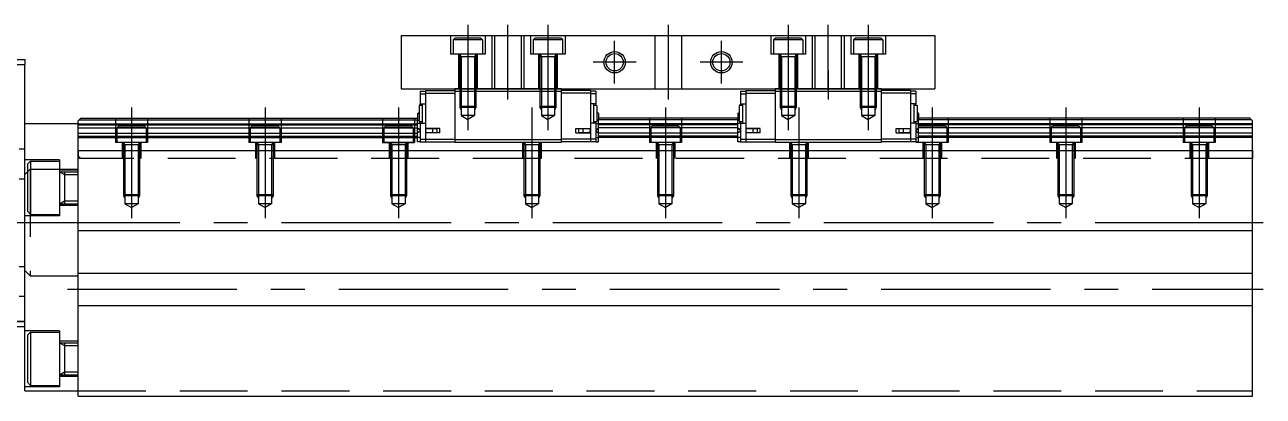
# Model space of a CAD drawing. Extents: x -94 to 490, y -68 to 222.
# Drawn here: x 257.9 to 489.9, y -32.5 to 37 of the extents above; entities that cross this region are included whole.
import ezdxf

# ---------------------------------------------------------------- set-up
doc = ezdxf.new("R2010")
doc.units = 0
doc.linetypes.add('CENTER', pattern=[50.8, 31.75, -6.35, 6.35, -6.35])
doc.linetypes.add('DASHED', pattern=[19.05, 12.7, -6.35])
doc.layers.get('0').update_dxf_attribs({"linetype": 'CONTINUOUS'})
doc.layers.add('CENTER', color=1, linetype='CONTINUOUS')

msp = doc.modelspace()

# ---------------------------------------------------------------- linework, layer by layer
at = {"color": 7, "linetype": 'CONTINUOUS'}
for p, q in [((328.38, 35), (428.38, 35)), ((328.38, 35), (328.38, 25)), ((428.38, 35), (428.38, 25)), ((237.38, 30.5), (257.88, 30.5)), ((257.88, 30.5), (257.88, 29.5)), ((257.88, 29.5), (237.38, 29.5)), ((257.88, -19.5), (257.88, 29.5)), ((328.38, 25), (428.38, 25)), ((331.93, 24.6), (331.93, 24.1)), ((331.93, 24.6), (332.93, 24.6)), ((331.93, 24.1), (332.93, 24.1)), ((331.93, 24.1), (331.93, 22.2)), ((332.93, 24.7), (332.93, 24.2)), ((332.93, 24.7), (338.43, 24.7)), ((332.93, 24.2), (338.43, 24.2)), ((332.93, 24.2), (332.93, 17.6)), ((338.43, 25), (338.43, 15.5)), ((358.33, 25), (338.43, 25)), ((358.33, 24.5), (338.43, 24.5)), ((358.33, 25), (358.33, 24.5)), ((363.83, 24.7), (358.33, 24.7)), ((358.33, 24.5), (358.33, 15.5)), ((363.83, 24.2), (358.33, 24.2)), ((363.83, 24.7), (363.83, 24.2)), ((364.83, 24.6), (363.83, 24.6)), ((363.83, 24.2), (363.83, 17.6)), ((364.83, 24.1), (363.83, 24.1)), ((364.83, 24.6), (364.83, 24.1)), ((364.83, 24.1), (364.83, 22.2)), ((391.93, 24.6), (391.93, 24.1)), ((391.93, 24.6), (392.93, 24.6)), ((391.93, 24.1), (391.93, 22.2)), ((391.93, 24.1), (392.93, 24.1)), ((392.93, 24.7), (392.93, 24.2)), ((392.93, 24.7), (398.43, 24.7)), ((392.93, 24.2), (392.93, 17.6)), ((392.93, 24.2), (398.43, 24.2)), ((398.43, 25), (398.43, 24.5)), ((418.33, 25), (398.43, 25)), ((398.43, 24.5), (398.43, 15.5)), ((418.33, 24.5), (398.43, 24.5)), ((418.33, 25), (418.33, 24.5)), ((423.83, 24.7), (418.33, 24.7)), ((418.33, 24.5), (418.33, 15.5)), ((423.83, 24.2), (418.33, 24.2)), ((423.83, 24.7), (423.83, 24.2)), ((424.83, 24.6), (423.83, 24.6)), ((423.83, 24.2), (423.83, 17.6)), ((424.83, 24.1), (423.83, 24.1)), ((424.83, 24.6), (424.83, 24.1)), ((424.83, 24.1), (424.83, 22.2)), ((332.33, 21.9), (331.73, 21.9)), ((331.73, 21.9), (331.73, 18.9)), ((331.93, 21.9), (331.93, 22.2)), ((331.93, 22.2), (332.93, 22.2)), ((332.33, 22.2), (332.33, 18.6)), ((364.83, 22.2), (363.83, 22.2)), ((364.43, 22.2), (364.43, 18.6)), ((365.03, 21.9), (364.43, 21.9)), ((364.83, 21.9), (364.83, 22.2)), ((365.03, 21.9), (365.03, 18.9)), ((392.33, 21.9), (391.73, 21.9)), ((391.73, 21.9), (391.73, 18.9)), ((391.93, 21.9), (391.93, 22.2)), ((391.93, 22.2), (392.93, 22.2)), ((392.33, 22.2), (392.33, 18.6)), ((424.83, 22.2), (423.83, 22.2)), ((424.43, 22.2), (424.43, 18.6)), ((425.03, 21.9), (424.43, 21.9)), ((424.83, 21.9), (424.83, 22.2)), ((425.03, 21.9), (425.03, 18.9)), ((268.38, 19.5), (267.88, 19)), ((267.88, -32.5), (267.88, 19)), ((268.08, 19.2), (331.43, 19.2)), ((268.38, 19.5), (331.43, 19.5)), ((331.43, 20.43), (331.73, 20.61)), ((331.43, 20.43), (331.43, 19.13)), ((331.43, 19.13), (331.73, 19.13)), ((331.43, 18.51), (331.43, 19.13)), ((331.73, 18.9), (332.33, 18.9)), ((331.93, 18.6), (331.93, 18.9)), ((331.93, 18.6), (332.93, 18.6)), ((331.93, 18.6), (331.93, 15.6)), ((364.83, 18.6), (363.83, 18.6)), ((364.43, 18.9), (365.03, 18.9)), ((364.83, 18.6), (364.83, 18.9)), ((364.83, 18.6), (364.83, 15.6)), ((365.33, 20.43), (365.03, 20.61)), ((365.33, 19.13), (365.03, 19.13)), ((365.33, 20.43), (365.33, 19.13)), ((391.43, 19.5), (365.33, 19.5)), ((391.43, 19.2), (365.33, 19.2)), ((365.33, 18.51), (365.33, 19.13)), ((391.43, 20.43), (391.73, 20.61)), ((391.43, 20.43), (391.43, 19.13)), ((391.43, 18.51), (391.43, 19.13)), ((391.43, 19.13), (391.73, 19.13)), ((391.73, 18.9), (392.33, 18.9)), ((391.93, 18.6), (391.93, 18.9)), ((391.93, 18.6), (392.93, 18.6)), ((391.93, 18.6), (391.93, 15.6)), ((424.83, 18.6), (423.83, 18.6)), ((424.43, 18.9), (425.03, 18.9)), ((424.83, 18.6), (424.83, 18.9)), ((424.83, 18.6), (424.83, 15.6)), ((425.33, 20.43), (425.03, 20.61)), ((425.33, 19.13), (425.03, 19.13)), ((425.33, 20.43), (425.33, 19.13)), ((487.38, 19.5), (425.33, 19.5)), ((487.68, 19.2), (425.33, 19.2)), ((425.33, 18.51), (425.33, 19.13)), ((487.38, 19.5), (487.88, 19)), ((487.88, -32.5), (487.88, 19)), ((257.88, -31.5), (257.88, 18.5)), ((257.88, 18.5), (267.88, 18.5)), ((267.88, 18.5), (267.88, 18.55)), ((267.88, 18.5), (267.88, 18.55)), ((267.88, -31.5), (267.88, 18.5)), ((267.88, 18.46), (331.43, 18.46)), ((267.88, 18.25), (331.43, 18.25)), ((267.88, 17.7), (331.43, 17.7)), ((267.88, 16.7), (331.43, 16.7)), ((331.93, 18.51), (331.43, 18.51)), ((331.43, 17.64), (331.43, 18.51)), ((331.43, 17.55), (331.43, 17.64)), ((331.93, 17.38), (331.43, 17.64)), ((331.43, 16.85), (331.43, 17.55)), ((331.93, 17.29), (331.43, 17.55)), ((331.93, 17.11), (331.43, 16.85)), ((331.93, 17.02), (331.43, 16.76)), ((331.43, 16.76), (331.43, 16.85)), ((331.43, 15.89), (331.43, 16.76)), ((331.93, 17.11), (331.93, 17.11)), ((332.93, 17.6), (332.93, 16.8)), ((335.63, 17.6), (332.93, 17.6)), ((332.93, 16.8), (332.93, 15.6)), ((335.63, 16.8), (332.93, 16.8)), ((334.33, 17.55), (333.28, 17.55)), ((333.28, 16.85), (334.33, 16.85)), ((333.73, 17.55), (333.73, 17.6)), ((333.73, 16.8), (333.73, 16.85)), ((334.19, 17.55), (334.19, 17.6)), ((334.19, 16.8), (334.19, 16.85)), ((334.33, 17.2), (334.33, 17.55)), ((335.13, 17.55), (334.33, 17.55)), ((334.33, 16.85), (334.33, 17.2)), ((334.33, 16.85), (335.13, 16.85)), ((335.13, 17.2), (335.13, 17.55)), ((335.13, 16.85), (335.13, 17.2)), ((335.63, 16.8), (335.63, 17.6)), ((361.13, 16.8), (361.13, 17.6)), ((361.13, 17.6), (363.83, 17.6)), ((361.13, 16.8), (363.83, 16.8)), ((361.63, 17.55), (361.63, 17.2)), ((362.43, 17.55), (361.63, 17.55)), ((361.63, 17.2), (361.63, 16.85)), ((361.63, 16.85), (362.43, 16.85)), ((363.48, 17.55), (362.43, 17.55)), ((362.43, 17.55), (362.43, 17.2)), ((362.43, 17.2), (362.43, 16.85)), ((362.43, 16.85), (363.48, 16.85)), ((362.57, 17.55), (362.57, 17.6)), ((362.57, 16.8), (362.57, 16.85)), ((363.03, 17.55), (363.03, 17.6)), ((363.03, 16.8), (363.03, 16.85)), ((363.83, 17.6), (363.83, 16.8)), ((363.83, 16.8), (363.83, 15.6)), ((364.83, 18.51), (365.33, 18.51)), ((364.83, 17.38), (365.33, 17.64)), ((364.83, 17.29), (365.33, 17.55)), ((364.83, 17.11), (364.83, 17.11)), ((364.83, 17.11), (365.33, 16.85)), ((364.83, 17.02), (365.33, 16.76)), ((365.33, 17.64), (365.33, 18.51)), ((391.43, 18.46), (365.33, 18.46)), ((391.43, 18.25), (365.33, 18.25)), ((391.43, 17.7), (365.33, 17.7)), ((365.33, 17.55), (365.33, 17.64)), ((365.33, 16.85), (365.33, 17.55)), ((365.33, 16.76), (365.33, 16.85)), ((365.33, 15.89), (365.33, 16.76)), ((391.43, 16.7), (365.33, 16.7)), ((391.93, 18.51), (391.43, 18.51)), ((391.43, 17.64), (391.43, 18.51)), ((391.93, 17.38), (391.43, 17.64)), ((391.43, 17.55), (391.43, 17.64)), ((391.93, 17.29), (391.43, 17.55)), ((391.43, 16.85), (391.43, 17.55)), ((391.93, 17.11), (391.43, 16.85)), ((391.93, 17.02), (391.43, 16.76)), ((391.43, 16.76), (391.43, 16.85)), ((391.43, 15.89), (391.43, 16.76)), ((391.93, 17.11), (391.93, 17.11)), ((395.63, 17.6), (392.93, 17.6)), ((392.93, 17.6), (392.93, 16.8)), ((392.93, 16.8), (392.93, 15.6)), ((395.63, 16.8), (392.93, 16.8)), ((394.33, 17.55), (393.28, 17.55)), ((393.28, 16.85), (394.33, 16.85)), ((393.73, 17.55), (393.73, 17.6)), ((393.73, 16.8), (393.73, 16.85)), ((394.19, 17.55), (394.19, 17.6)), ((394.19, 16.8), (394.19, 16.85)), ((394.33, 17.2), (394.33, 17.55)), ((395.13, 17.55), (394.33, 17.55)), ((394.33, 16.85), (394.33, 17.2)), ((394.33, 16.85), (395.13, 16.85)), ((395.13, 17.2), (395.13, 17.55)), ((395.13, 16.85), (395.13, 17.2)), ((395.63, 16.8), (395.63, 17.6)), ((421.13, 17.6), (423.83, 17.6)), ((421.13, 16.8), (421.13, 17.6)), ((421.13, 16.8), (423.83, 16.8)), ((422.43, 17.55), (421.63, 17.55)), ((421.63, 17.55), (421.63, 17.2)), ((421.63, 17.2), (421.63, 16.85)), ((421.63, 16.85), (422.43, 16.85)), ((422.43, 17.55), (422.43, 17.2)), ((423.48, 17.55), (422.43, 17.55)), ((422.43, 17.2), (422.43, 16.85)), ((422.43, 16.85), (423.48, 16.85)), ((422.57, 17.55), (422.57, 17.6)), ((422.57, 16.8), (422.57, 16.85)), ((423.03, 17.55), (423.03, 17.6)), ((423.03, 16.8), (423.03, 16.85)), ((423.83, 17.6), (423.83, 16.8)), ((423.83, 16.8), (423.83, 15.6)), ((424.83, 18.51), (425.33, 18.51)), ((424.83, 17.38), (425.33, 17.64)), ((424.83, 17.29), (425.33, 17.55)), ((424.83, 17.11), (424.83, 17.11)), ((424.83, 17.11), (425.33, 16.85)), ((424.83, 17.02), (425.33, 16.76)), ((425.33, 17.64), (425.33, 18.51)), ((487.88, 18.46), (425.33, 18.46)), ((487.88, 18.25), (425.33, 18.25)), ((487.88, 17.7), (425.33, 17.7)), ((425.33, 17.55), (425.33, 17.64)), ((425.33, 16.85), (425.33, 17.55)), ((425.33, 16.76), (425.33, 16.85)), ((425.33, 15.89), (425.33, 16.76)), ((487.88, 16.7), (425.33, 16.7)), ((267.88, 16.15), (331.43, 16.15)), ((267.88, 15.94), (331.43, 15.94)), ((331.43, 15.1), (331.43, 15.89)), ((331.93, 15.89), (331.43, 15.89)), ((331.93, 15.1), (331.43, 15.1)), ((331.93, 15.6), (331.93, 15.1)), ((331.93, 15.6), (332.93, 15.6)), ((331.93, 15.1), (332.93, 15.1)), ((332.93, 15.6), (332.93, 15.1)), ((332.93, 15.6), (338.43, 15.6)), ((332.93, 15.1), (338.43, 15.1)), ((338.43, 15.5), (338.43, 15)), ((358.33, 15.5), (338.43, 15.5)), ((358.33, 15), (338.43, 15)), ((363.83, 15.6), (358.33, 15.6)), ((358.33, 15.5), (358.33, 15)), ((363.83, 15.1), (358.33, 15.1)), ((363.83, 15.6), (363.83, 15.1)), ((364.83, 15.6), (363.83, 15.6)), ((364.83, 15.1), (363.83, 15.1)), ((364.83, 15.89), (365.33, 15.89)), ((364.83, 15.6), (364.83, 15.1)), ((364.83, 15.1), (365.33, 15.1)), ((391.43, 16.15), (365.33, 16.15)), ((391.43, 15.94), (365.33, 15.94)), ((365.33, 15.1), (365.33, 15.89)), ((391.93, 15.89), (391.43, 15.89)), ((391.43, 15.1), (391.43, 15.89)), ((391.93, 15.1), (391.43, 15.1)), ((391.93, 15.6), (391.93, 15.1)), ((391.93, 15.6), (392.93, 15.6)), ((391.93, 15.1), (392.93, 15.1)), ((392.93, 15.6), (392.93, 15.1)), ((392.93, 15.6), (398.43, 15.6)), ((392.93, 15.1), (398.43, 15.1)), ((398.43, 15.5), (398.43, 15)), ((418.33, 15.5), (398.43, 15.5)), ((418.33, 15), (398.43, 15)), ((423.83, 15.6), (418.33, 15.6)), ((418.33, 15.5), (418.33, 15)), ((423.83, 15.1), (418.33, 15.1)), ((424.83, 15.6), (423.83, 15.6)), ((423.83, 15.6), (423.83, 15.1)), ((424.83, 15.1), (423.83, 15.1)), ((424.83, 15.89), (425.33, 15.89)), ((424.83, 15.6), (424.83, 15.1)), ((424.83, 15.1), (425.33, 15.1)), ((487.88, 16.15), (425.33, 16.15)), ((487.88, 15.94), (425.33, 15.94)), ((425.33, 15.1), (425.33, 15.89)), ((267.88, 13.5), (487.88, 13.5)), ((267.88, -1.5), (487.88, -1.5)), ((267.88, -9.2), (267.88, -2.5)), ((267.88, -9.5), (487.88, -9.5)), ((267.88, -15.5), (487.88, -15.5)), ((267.88, -32.5), (267.88, -15.8)), ((239.38, -18.5), (257.88, -18.5)), ((257.88, -18.5), (249.88, -18.5)), ((257.88, -19.5), (239.38, -19.5)), ((257.88, -31.5), (267.88, -31.5)), ((267.88, -32.5), (487.88, -32.5)), ((267.88, -32.5), (487.88, -32.5))]:
    msp.add_line(p, q, dxfattribs=at)
at = {"color": 3, "linetype": 'DASHED'}
for p, q in [((337.63, 35), (337.63, 31.5)), ((344.13, 35), (344.13, 31.5)), ((345.38, 35), (345.38, 25)), ((345.92, 25), (345.92, 35)), ((350.84, 35), (350.84, 25)), ((351.38, 35), (351.38, 25)), ((352.63, 35), (352.63, 31.5)), ((359.13, 35), (359.13, 31.5)), ((375.88, 35), (375.88, 25)), ((380.88, 35), (380.88, 25)), ((397.63, 35), (397.63, 31.5)), ((404.13, 35), (404.13, 31.5)), ((405.38, 35), (405.38, 25)), ((405.92, 25), (405.92, 35)), ((410.84, 35), (410.84, 25)), ((411.38, 35), (411.38, 25)), ((412.63, 35), (412.63, 31.5)), ((419.13, 35), (419.13, 31.5)), ((338.13, 34.2), (338.43, 34.5)), ((343.63, 34.2), (338.13, 34.2)), ((338.13, 34.2), (338.13, 31.5)), ((343.33, 34.5), (338.43, 34.5)), ((343.33, 34.5), (343.63, 34.2)), ((343.63, 34.2), (343.63, 31.5)), ((353.13, 34.2), (353.43, 34.5)), ((358.63, 34.2), (353.13, 34.2)), ((353.13, 34.2), (353.13, 31.5)), ((358.33, 34.5), (353.43, 34.5)), ((358.33, 34.5), (358.63, 34.2)), ((358.63, 34.2), (358.63, 31.5)), ((398.13, 34.2), (398.43, 34.5)), ((403.63, 34.2), (398.13, 34.2)), ((398.13, 34.2), (398.13, 31.5)), ((403.33, 34.5), (398.43, 34.5)), ((403.33, 34.5), (403.63, 34.2)), ((403.63, 34.2), (403.63, 31.5)), ((413.13, 34.2), (413.43, 34.5)), ((418.63, 34.2), (413.13, 34.2)), ((413.13, 34.2), (413.13, 31.5)), ((418.33, 34.5), (413.43, 34.5)), ((418.33, 34.5), (418.63, 34.2)), ((418.63, 34.2), (418.63, 31.5)), ((344.13, 31.5), (337.63, 31.5)), ((339.13, 31.5), (339.13, 25)), ((339.38, 31.5), (339.38, 21.5)), ((339.38, 31.5), (339.65, 31.03)), ((342.38, 31.03), (339.38, 31.03)), ((339.65, 31.03), (339.65, 20)), ((342.38, 31.5), (342.11, 31.03)), ((342.11, 31.03), (342.11, 20)), ((342.38, 31.5), (342.38, 21.5)), ((342.63, 31.5), (342.63, 25)), ((359.13, 31.5), (352.63, 31.5)), ((354.13, 31.5), (354.13, 25)), ((354.38, 31.5), (354.38, 21.5)), ((354.38, 31.5), (354.65, 31.03)), ((357.38, 31.03), (354.38, 31.03)), ((354.65, 31.03), (354.65, 20)), ((357.38, 31.5), (357.11, 31.03)), ((357.11, 31.03), (357.11, 20)), ((357.38, 31.5), (357.38, 21.5)), ((357.63, 31.5), (357.63, 25)), ((404.13, 31.5), (397.63, 31.5)), ((399.13, 31.5), (399.13, 25)), ((399.38, 31.5), (399.38, 21.5)), ((399.38, 31.5), (399.65, 31.03)), ((402.38, 31.03), (399.38, 31.03)), ((399.65, 31.03), (399.65, 20)), ((402.38, 31.5), (402.11, 31.03)), ((402.11, 31.03), (402.11, 20)), ((402.38, 31.5), (402.38, 21.5)), ((402.63, 31.5), (402.63, 25)), ((419.13, 31.5), (412.63, 31.5)), ((414.13, 31.5), (414.13, 25)), ((414.38, 31.5), (414.38, 21.5)), ((414.38, 31.5), (414.65, 31.03)), ((417.38, 31.03), (414.38, 31.03)), ((414.65, 31.03), (414.65, 20)), ((417.38, 31.5), (417.11, 31.03)), ((417.11, 31.03), (417.11, 20)), ((417.38, 31.5), (417.38, 21.5)), ((417.63, 31.5), (417.63, 25)), ((339.65, 21.5), (339.38, 21.77)), ((339.38, 21.77), (342.38, 21.77)), ((339.38, 21.5), (339.65, 21.03)), ((342.38, 21.5), (339.38, 21.5)), ((342.11, 21.5), (339.65, 21.5)), ((342.38, 21.77), (342.11, 21.5)), ((342.38, 21.5), (342.11, 21.03)), ((354.65, 21.5), (354.38, 21.77)), ((354.38, 21.77), (357.38, 21.77)), ((354.38, 21.5), (354.65, 21.03)), ((357.38, 21.5), (354.38, 21.5)), ((357.11, 21.5), (354.65, 21.5)), ((357.38, 21.77), (357.11, 21.5)), ((357.38, 21.5), (357.11, 21.03)), ((399.65, 21.5), (399.38, 21.77)), ((399.38, 21.77), (402.38, 21.77)), ((399.38, 21.5), (399.65, 21.03)), ((402.38, 21.5), (399.38, 21.5)), ((402.11, 21.5), (399.65, 21.5)), ((402.38, 21.77), (402.11, 21.5)), ((402.38, 21.5), (402.11, 21.03)), ((414.65, 21.5), (414.38, 21.77)), ((414.38, 21.77), (417.38, 21.77)), ((414.38, 21.5), (414.65, 21.03)), ((417.38, 21.5), (414.38, 21.5)), ((417.11, 21.5), (414.65, 21.5)), ((417.38, 21.77), (417.11, 21.5)), ((417.38, 21.5), (417.11, 21.03)), ((274.88, 19.5), (274.88, 15)), ((280.88, 19.5), (280.88, 15)), ((299.88, 19.5), (299.88, 15)), ((305.88, 19.5), (305.88, 15)), ((324.88, 19.5), (324.88, 15)), ((330.88, 19.5), (330.88, 15)), ((342.11, 20), (339.65, 20)), ((339.65, 20), (340.88, 19.29)), ((342.11, 20), (340.88, 19.29)), ((357.11, 20), (354.65, 20)), ((354.65, 20), (355.88, 19.29)), ((357.11, 20), (355.88, 19.29)), ((374.88, 19.5), (374.88, 15)), ((380.88, 19.5), (380.88, 15)), ((402.11, 20), (399.65, 20)), ((399.65, 20), (400.88, 19.29)), ((402.11, 20), (400.88, 19.29)), ((417.11, 20), (414.65, 20)), ((414.65, 20), (415.88, 19.29)), ((417.11, 20), (415.88, 19.29)), ((430.88, 19.5), (430.88, 15)), ((449.88, 19.5), (449.88, 15)), ((455.88, 19.5), (455.88, 15)), ((474.88, 19.5), (474.88, 15)), ((480.88, 19.5), (480.88, 15)), ((275.13, 17.7), (275.43, 18)), ((280.63, 17.7), (275.13, 17.7)), ((275.13, 17.7), (275.13, 15)), ((280.33, 18), (275.43, 18)), ((280.33, 18), (280.63, 17.7)), ((280.63, 17.7), (280.63, 15)), ((300.13, 17.7), (300.43, 18)), ((305.63, 17.7), (300.13, 17.7)), ((300.13, 17.7), (300.13, 15)), ((305.33, 18), (300.43, 18)), ((305.33, 18), (305.63, 17.7)), ((305.63, 17.7), (305.63, 15)), ((325.13, 17.7), (325.43, 18)), ((330.63, 17.7), (325.13, 17.7)), ((325.13, 17.7), (325.13, 15)), ((330.33, 18), (325.43, 18)), ((330.33, 18), (330.63, 17.7)), ((330.63, 17.7), (330.63, 15)), ((375.13, 17.7), (375.43, 18)), ((380.63, 17.7), (375.13, 17.7)), ((375.13, 17.7), (375.13, 15)), ((380.33, 18), (375.43, 18)), ((380.33, 18), (380.63, 17.7)), ((380.63, 17.7), (380.63, 15)), ((425.33, 17.9), (425.43, 18)), ((430.63, 17.7), (425.33, 17.7)), ((430.33, 18), (425.43, 18)), ((430.33, 18), (430.63, 17.7)), ((430.63, 17.7), (430.63, 15)), ((450.13, 17.7), (450.43, 18)), ((455.63, 17.7), (450.13, 17.7)), ((450.13, 17.7), (450.13, 15)), ((455.33, 18), (450.43, 18)), ((455.33, 18), (455.63, 17.7)), ((455.63, 17.7), (455.63, 15)), ((475.13, 17.7), (475.43, 18)), ((480.63, 17.7), (475.13, 17.7)), ((475.13, 17.7), (475.13, 15)), ((480.33, 18), (475.43, 18)), ((480.33, 18), (480.63, 17.7)), ((480.63, 17.7), (480.63, 15)), ((257.88, -15.39), (257.88, 15.39)), ((280.88, 15), (274.88, 15)), ((280.88, 15), (274.88, 15)), ((280.63, 15), (275.13, 15)), ((276.13, 15), (276.13, 12)), ((276.38, 15), (276.38, 5)), ((276.38, 15), (276.65, 14.53)), ((279.38, 14.53), (276.38, 14.53)), ((276.65, 14.53), (276.65, 3.5)), ((279.38, 15), (279.11, 14.53)), ((279.11, 14.53), (279.11, 3.5)), ((279.38, 15), (279.38, 5)), ((279.63, 15), (279.63, 12)), ((305.88, 15), (299.88, 15)), ((305.88, 15), (299.88, 15)), ((305.63, 15), (300.13, 15)), ((301.13, 15), (301.13, 12)), ((301.38, 15), (301.38, 5)), ((301.38, 15), (301.65, 14.53)), ((304.38, 14.53), (301.38, 14.53)), ((301.65, 14.53), (301.65, 3.5)), ((304.38, 15), (304.11, 14.53)), ((304.11, 14.53), (304.11, 3.5)), ((304.38, 15), (304.38, 5)), ((304.63, 15), (304.63, 12)), ((324.88, 15), (330.88, 15)), ((330.88, 15), (324.88, 15)), ((330.63, 15), (325.13, 15)), ((326.13, 15), (326.13, 12)), ((326.38, 15), (326.38, 5)), ((326.38, 15), (326.65, 14.53)), ((329.38, 14.53), (326.38, 14.53)), ((326.65, 14.53), (326.65, 3.5)), ((329.38, 15), (329.11, 14.53)), ((329.11, 14.53), (329.11, 3.5)), ((329.38, 15), (329.38, 5)), ((329.63, 15), (329.63, 12)), ((351.13, 15), (351.13, 12)), ((351.38, 15), (351.38, 5)), ((351.38, 15), (351.65, 14.53)), ((354.38, 14.53), (351.38, 14.53)), ((351.65, 14.53), (351.65, 3.5)), ((354.38, 15), (354.11, 14.53)), ((354.11, 14.53), (354.11, 3.5)), ((354.38, 15), (354.38, 5)), ((354.63, 15), (354.63, 12)), ((380.88, 15), (374.88, 15)), ((380.88, 15), (374.88, 15)), ((380.63, 15), (375.13, 15)), ((376.13, 15), (376.13, 12)), ((376.38, 15), (376.38, 5)), ((376.38, 15), (376.65, 14.53)), ((379.38, 14.53), (376.38, 14.53)), ((376.65, 14.53), (376.65, 3.5)), ((379.38, 15), (379.11, 14.53)), ((379.11, 14.53), (379.11, 3.5)), ((379.38, 15), (379.38, 5)), ((379.63, 15), (379.63, 12)), ((401.13, 15), (401.13, 12)), ((401.38, 15), (401.38, 5)), ((401.38, 15), (401.65, 14.53)), ((404.38, 14.53), (401.38, 14.53)), ((401.65, 14.53), (401.65, 3.5)), ((404.38, 15), (404.11, 14.53)), ((404.11, 14.53), (404.11, 3.5)), ((404.38, 15), (404.38, 5)), ((404.63, 15), (404.63, 12)), ((424.88, 15.1), (424.88, 15)), ((430.88, 15), (424.88, 15)), ((430.88, 15), (424.88, 15)), ((425.13, 15.1), (425.13, 15)), ((430.63, 15), (425.13, 15)), ((426.13, 15), (426.13, 12)), ((426.38, 15), (426.38, 12)), ((426.38, 15), (426.65, 14.53)), ((426.38, 15), (426.38, 5)), ((429.38, 14.53), (426.38, 14.53)), ((426.65, 14.53), (426.65, 3.5)), ((429.38, 15), (429.11, 14.53)), ((429.11, 14.53), (429.11, 3.5)), ((429.38, 15), (429.38, 12)), ((429.38, 15), (429.38, 5)), ((429.63, 15), (429.63, 12)), ((455.88, 15), (449.88, 15)), ((455.88, 15), (449.88, 15)), ((455.63, 15), (450.13, 15)), ((451.13, 15), (451.13, 12)), ((451.38, 15), (451.38, 5)), ((451.38, 15), (451.65, 14.53)), ((454.38, 14.53), (451.38, 14.53)), ((451.65, 14.53), (451.65, 3.5)), ((454.38, 15), (454.11, 14.53)), ((454.11, 14.53), (454.11, 3.5)), ((454.38, 15), (454.38, 5)), ((454.63, 15), (454.63, 12)), ((480.88, 15), (474.88, 15)), ((480.63, 15), (475.13, 15)), ((476.13, 15), (476.13, 12)), ((476.38, 15), (476.38, 5)), ((476.38, 15), (476.65, 14.53)), ((479.38, 14.53), (476.38, 14.53)), ((476.65, 14.53), (476.65, 3.5)), ((479.38, 15), (479.11, 14.53)), ((479.11, 14.53), (479.11, 3.5)), ((479.38, 15), (479.38, 5)), ((479.63, 15), (479.63, 12)), ((256.82, 13.8), (257.88, 13.8)), ((257.88, -13.79), (257.88, 13.79)), ((257.88, -13.79), (257.88, 13.79)), ((264.38, 11.75), (257.88, 11.75)), ((264.38, 11.75), (264.38, 1.25)), ((267.88, 13.5), (267.88, 12.5)), ((267.88, 12.5), (268.38, 12)), ((267.88, 12.5), (267.88, 12)), ((267.88, 12), (267.88, 12.49)), ((487.88, 12), (267.88, 12)), ((487.88, 13.5), (487.88, 12)), ((258.88, 10), (257.88, 9)), ((258.98, 11.5), (258.38, 10.9)), ((258.38, 10.9), (258.38, 2.1)), ((258.88, 10), (258.88, -10)), ((258.88, 10), (267.88, 10)), ((258.98, 11.5), (258.98, 1.5)), ((258.98, 11.5), (264.38, 11.5)), ((267.88, 9.8), (264.38, 9.8)), ((264.38, 9.5), (267.88, 9.5)), ((264.38, 9.5), (265.32, 8.96)), ((265.32, 9.5), (265.32, 3.5)), ((256.82, 8.2), (257.88, 8.2)), ((265.32, 8.96), (267.88, 8.96)), ((276.65, 5), (276.38, 5.27)), ((276.38, 5.27), (279.38, 5.27)), ((279.38, 5), (276.38, 5)), ((276.38, 5), (276.65, 4.53)), ((279.38, 5.27), (279.11, 5)), ((279.38, 5), (279.11, 4.53)), ((301.65, 5), (301.38, 5.27)), ((301.38, 5.27), (304.38, 5.27)), ((304.38, 5), (301.38, 5)), ((301.38, 5), (301.65, 4.53)), ((304.38, 5.27), (304.11, 5)), ((304.38, 5), (304.11, 4.53)), ((326.65, 5), (326.38, 5.27)), ((326.38, 5.27), (329.38, 5.27)), ((329.38, 5), (326.38, 5)), ((326.38, 5), (326.65, 4.53)), ((329.38, 5.27), (329.11, 5)), ((329.38, 5), (329.11, 4.53)), ((351.65, 5), (351.38, 5.27)), ((351.38, 5.27), (354.38, 5.27)), ((354.38, 5), (351.38, 5)), ((351.38, 5), (351.65, 4.53)), ((354.38, 5.27), (354.11, 5)), ((354.38, 5), (354.11, 4.53)), ((376.65, 5), (376.38, 5.27)), ((376.38, 5.27), (379.38, 5.27)), ((379.38, 5), (376.38, 5)), ((376.38, 5), (376.65, 4.53)), ((379.38, 5.27), (379.11, 5)), ((379.38, 5), (379.11, 4.53)), ((401.65, 5), (401.38, 5.27)), ((401.38, 5.27), (404.38, 5.27)), ((404.38, 5), (401.38, 5)), ((401.38, 5), (401.65, 4.53)), ((404.38, 5.27), (404.11, 5)), ((404.38, 5), (404.11, 4.53)), ((426.65, 5), (426.38, 5.27)), ((426.38, 5.27), (429.38, 5.27)), ((429.38, 5), (426.38, 5)), ((426.38, 5), (426.65, 4.53)), ((429.38, 5.27), (429.11, 5)), ((429.38, 5), (429.11, 4.53)), ((451.65, 5), (451.38, 5.27)), ((451.38, 5.27), (454.38, 5.27)), ((454.38, 5), (451.38, 5)), ((451.38, 5), (451.65, 4.53)), ((454.38, 5.27), (454.11, 5)), ((454.38, 5), (454.11, 4.53)), ((476.65, 5), (476.38, 5.27)), ((476.38, 5.27), (479.38, 5.27)), ((479.38, 5), (476.38, 5)), ((476.38, 5), (476.65, 4.53)), ((479.38, 5.27), (479.11, 5)), ((479.38, 5), (479.11, 4.53)), ((264.38, 3.5), (265.32, 4.04)), ((264.38, 3.5), (267.88, 3.5)), ((267.88, 3.2), (264.38, 3.2)), ((265.32, 4.04), (267.88, 4.04)), ((279.11, 3.5), (276.65, 3.5)), ((276.65, 3.5), (277.88, 2.79)), ((279.11, 3.5), (277.88, 2.79)), ((304.11, 3.5), (301.65, 3.5)), ((301.65, 3.5), (302.88, 2.79)), ((304.11, 3.5), (302.88, 2.79)), ((329.11, 3.5), (326.65, 3.5)), ((326.65, 3.5), (327.88, 2.79)), ((329.11, 3.5), (327.88, 2.79)), ((354.11, 3.5), (351.65, 3.5)), ((351.65, 3.5), (352.88, 2.79)), ((354.11, 3.5), (352.88, 2.79)), ((379.11, 3.5), (376.65, 3.5)), ((376.65, 3.5), (377.88, 2.79)), ((379.11, 3.5), (377.88, 2.79)), ((404.11, 3.5), (401.65, 3.5)), ((401.65, 3.5), (402.88, 2.79)), ((404.11, 3.5), (402.88, 2.79)), ((429.11, 3.5), (426.65, 3.5)), ((426.65, 3.5), (427.88, 2.79)), ((429.11, 3.5), (427.88, 2.79)), ((454.11, 3.5), (451.65, 3.5)), ((451.65, 3.5), (452.88, 2.79)), ((454.11, 3.5), (452.88, 2.79)), ((479.11, 3.5), (476.65, 3.5)), ((476.65, 3.5), (477.88, 2.79)), ((479.11, 3.5), (477.88, 2.79)), ((264.38, 1.25), (257.88, 1.25)), ((258.98, 1.5), (258.38, 2.1)), ((258.98, 1.5), (264.38, 1.5)), ((256.82, -8.2), (257.88, -8.2)), ((258.88, -10), (257.88, -9)), ((258.88, -10), (267.88, -10)), ((256.82, -13.8), (257.88, -13.8)), ((264.38, -20.25), (257.88, -20.25)), ((258.98, -20.5), (258.38, -21.1)), ((258.98, -20.5), (258.98, -30.5)), ((258.98, -20.5), (264.38, -20.5)), ((264.38, -20.25), (264.38, -30.75)), ((258.38, -21.1), (258.38, -29.9)), ((267.88, -22.2), (264.38, -22.2)), ((264.38, -22.5), (267.88, -22.5)), ((264.38, -22.5), (265.32, -23.04)), ((265.32, -22.5), (265.32, -28.5)), ((265.32, -23.04), (267.88, -23.04)), ((258.98, -30.5), (258.38, -29.9)), ((264.38, -28.5), (265.32, -27.96)), ((264.38, -28.5), (267.88, -28.5)), ((267.88, -28.8), (264.38, -28.8)), ((265.32, -27.96), (267.88, -27.96)), ((264.38, -30.75), (257.88, -30.75)), ((258.98, -30.5), (264.38, -30.5)), ((267.88, -31.5), (487.88, -31.5))]:
    msp.add_line(p, q, dxfattribs=at)
at = {"color": 3, "linetype": 'DASHED', "flags": 128}
msp.add_lwpolyline([(267.88, 12), (267.88, 12)], dxfattribs=at)
msp.add_lwpolyline([(267.88, 12), (267.88, 12)], dxfattribs=at)
at = {"color": 3, "linetype": 'CONTINUOUS'}
for centre in [(368.38, 30), (388.38, 30)]:
    msp.add_circle(centre, 2, dxfattribs=at)
at = {"color": 7, "linetype": 'CONTINUOUS'}
for centre in [(368.38, 30), (388.38, 30)]:
    msp.add_circle(centre, 1.62, dxfattribs=at)
for centre, start, end in [((333.28, 17.2), 90, 180), ((333.28, 17.2), 180, 270), ((363.48, 17.2), 0, 90), ((363.48, 17.2), 270, 0), ((393.28, 17.2), 90, 180), ((393.28, 17.2), 180, 270), ((423.48, 17.2), 0, 90), ((423.48, 17.2), 270, 0)]:
    msp.add_arc(centre, 0.35, start, end, dxfattribs=at)
at = {"layer": 'CENTER', "color": 1, "linetype": 'CENTER'}
for p, q in [((340.88, 37), (340.88, 17.29)), ((348.38, 23), (348.38, 37)), ((355.88, 37), (355.88, 17.29)), ((378.38, 37), (378.38, 23)), ((400.88, 37), (400.88, 17.29)), ((408.38, 25), (408.38, 37)), ((415.88, 37), (415.88, 17.29)), ((368.38, 26), (368.38, 34)), ((388.38, 26), (388.38, 34)), ((372.38, 30), (364.38, 30)), ((392.38, 30), (384.38, 30)), ((408.38, 28.5), (408.38, 23)), ((277.88, 21.5), (277.88, 0.79)), ((302.88, 21.5), (302.88, 0.79)), ((327.88, 21.5), (327.88, 0.79)), ((352.88, 21.5), (352.88, 0.79)), ((377.88, 21.5), (377.88, 0.79)), ((402.88, 21.5), (402.88, 0.79)), ((427.88, 21.5), (427.88, 0.79)), ((452.88, 21.5), (452.88, 0.79)), ((477.88, 21.5), (477.88, 0.79)), ((352.88, 20.32), (352.88, 10.98)), ((153.58, 0), (489.88, 0)), ((265.88, -12.5), (489.88, -12.5))]:
    msp.add_line(p, q, dxfattribs=at)

doc.saveas('drawing.dxf')
